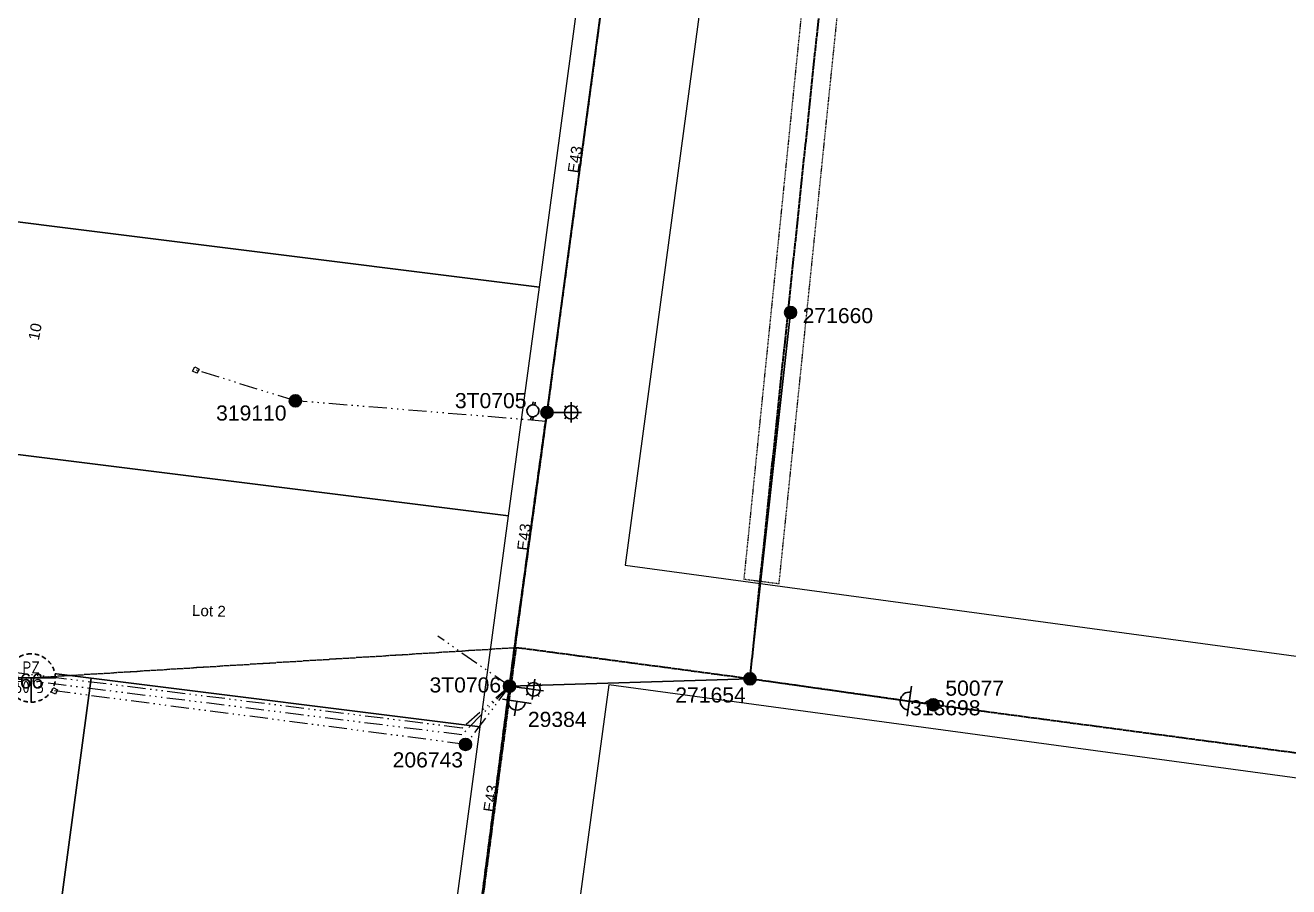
# Model space of a CAD drawing. Header units: metres. Extents: x 264899 to 270320, y 6185871 to 6191197.
# Drawn here: x 267871.7 to 268080.8, y 6187438.9 to 6187581.4 of the extents above; entities that cross this region are included whole.
import ezdxf
from ezdxf.enums import TextEntityAlignment as Align

# ---------------------------------------------------------------- set-up
doc = ezdxf.new("R2010")
doc.units = ezdxf.units.M
for name, pattern in [('Cable Exist OH', [1, 1, 0]), ('Dash', [5, 3, -2]), ('DASHED', [19.05, 12.7, -6.35]), ('HIDDEN2', [0.1875, 0.125, -0.0625]), ('PHANTOMX2', [6.6, 3, -0.75, 0.2, -0.75, 0.2, -0.75, 0.2, -0.75])]:
    doc.linetypes.add(name, pattern=pattern)
doc.layers.get('0').update_dxf_attribs({"color": 6})
for name, color, linetype, lineweight in [('_User_HV_Exist', 1, 'Continuous', 35), ('_User_LV_Exist', 5, 'Continuous', 35), ('Cadastre Land Parcels_SP_EXT', 118, 'Continuous', 15), ('Cadastre Other Property_SP_EXT', 138, 'DASHED', 15), ('Mains_HV_EXT', 13, 'Continuous', 25), ('Mains_LV_EXT', 163, 'Continuous', 25), ('Mains_SL_EXT', 131, 'Continuous', 25), ('Services_SP_EXT', 42, 'PHANTOMX2', 20)]:
    doc.layers.add(name, color=color, linetype=linetype, lineweight=lineweight)
for name, color, linetype in [('Equip_SL_EXT', 7, 'Continuous'), ('Equip_SP_HV_EXT', 7, 'Continuous'), ('Equip_SP_LV_EXT', 7, 'Continuous'), ('Equip_SP_SL_EXT', 7, 'Continuous'), ('OH_Details_SP_MISC', 7, 'Continuous'), ('SupportsOH_SP_TR_HV_LV_SL_EXT', 7, 'Continuous')]:
    doc.layers.add(name, color=color, linetype=linetype)
doc.layers.get('0').freeze()
doc.styles.add('IESYMBOL1', font='isocp.shx')
doc.styles.add('POLE_LABEL', font='arial.ttf', dxfattribs={"height": 2})
doc.styles.add('SL_LABEL', font='arial.ttf', dxfattribs={"height": 2})
doc.styles.add('SLCP_LABEL', font='arial.ttf', dxfattribs={"height": 2})
doc.styles.get("Standard").update_dxf_attribs({"font": 'arial.ttf'})

# ---------------------------------------------------------------- blocks, each defined once
blk = doc.blocks.new('LV_OH_LINKS_OPEN_EXT')
for p, q in [((-0.17, 4.97), (-0.17, 5.46)), ((0.17, 4.97), (0.17, 5.46)), ((-0.17, 3), (-0.17, 2.5)), ((0.17, 3), (0.17, 2.5))]:
    blk.add_line(p, q)
blk.add_lwpolyline([(0, 2.99, 1), (0, 4.98, 1)], format="xyb", close=True)
at = {"flags": 9}
for tag, p in [('ACTUAL_STATUS', (0, 0)), ('CONSTRUCTED_VOLTAGE', (0, -0.2)), ('OPERATING_VOLTAGE', (0, -0.6)), ('ORIENTATION', (0, -0.8)), ('OWNED_BY', (0, -1)), ('STATE', (0, -1.2)), ('SWITCH_TYPE', (0, -1.4)), ('NO_PHASES', (0, -0.4)), ('USAGE', (0, -1.6)), ('LEGEND', (0, -1.8)), ('NOTES', (0, -2))]:
    blk.add_attdef(tag, text='', height=0.2, dxfattribs=at).set_placement(p, align=Align.MIDDLE_LEFT)
at = {"flags": 1}
blk.add_attdef('Z', (0, 0), '', height=0.2, dxfattribs=at)
blk = doc.blocks.new('*U227')
at = {"flags": 9}
for tag, p in [('LRATECODE', (-7.4, 0)), ('LOUTREACHVOCAB', (-7.2, 0)), ('LOUTREACH', (-7, 0)), ('LANTNUMBER', (-6.6, 0)), ('LNEW', (-6.4, 0)), ('LMASTVOCAB', (-6.2, 0)), ('LMAST', (-6, 0)), ('LLAMPVOCAB', (-5.8, 0)), ('LLAMP', (-5.6, 0)), ('LEXIST', (-5.4, 0)), ('LCHARGE3PERCENT', (-5.2, 0)), ('LCHARGE3', (-5, 0)), ('LCHARGE2PERCENT', (-4.8, 0)), ('LCHARGE2', (-4.6, 0)), ('LCHARGE1PERCENT', (-4.4, 0)), ('LCHARGE1', (-4.2, 0)), ('LCATEGORY', (-4, 0)), ('LBRACKETVOCAB', (-3.8, 0)), ('LBRACKET', (-3.6, 0)), ('LKINGHEIGHT', (-3.4, 0)), ('CREPLACE', (-3.2, 0)), ('CREMOVE', (-3, 0)), ('CNUMBER', (-2.8, 0)), ('CNEW', (-2.6, 0)), ('CEXIST', (-2.4, 0)), ('USAGE', (-2.2, 0)), ('STATE', (-2, 0)), ('OWNED_BY', (-1.8, 0)), ('ORIENTATION', (-1.6, 0)), ('OPERATING_VOLTAGE', (-1.4, 0)), ('NO_PHASES', (-1.2, 0)), ('LANTERN_TYPE', (-1, 0)), ('LANTERN_PURPOSE', (-0.8, 0)), ('CONTROL_TYPE', (-0.6, 0)), ('CONSTRUCTED_VOLTAGE', (-0.4, 0))]:
    blk.add_attdef(tag, text='', height=0.001, rotation=270, dxfattribs=at).set_placement(p, align=Align.MIDDLE_LEFT)
at = {"style": 'SL_LABEL', "flags": 9}
blk.add_attdef('STREET_CODE', text='', height=0.001, rotation=270, dxfattribs=at).set_placement((0, 0), align=Align.MIDDLE_LEFT)
at = {"flags": 1}
blk.add_attdef('Z', (0, 0), '', height=0.001, rotation=270, dxfattribs=at)
at = {"width": 0.9}
blk.add_attdef('LNUMBER', text='', height=1, rotation=352.4616, dxfattribs=at).set_placement((6.81, -1.91), align=Align.MIDDLE_LEFT)
at = {"flags": 9}
for tag, p in [('LREMOVE', (0, -7.6)), ('LREPLACE', (0, -7.8)), ('LTYPE', (0, -8)), ('LTYPEVOCAB', (0, -8.2)), ('LEGEND', (0, -8.4)), ('SUBURB', (0, -8.6)), ('STREETNAME', (0, -8.8)), ('LOCATION', (0, -9)), ('NOTES', (0, -9.2)), ('MAINTAINED_BY', (0, -9.86))]:
    blk.add_attdef(tag, text='', height=0.001, dxfattribs=at).set_placement(p, align=Align.MIDDLE_LEFT)
blk.add_attdef('OPERATED_BY', (0, -9.61), '', height=0.001, dxfattribs=at)
blk.add_wipeout([(5.64, -0.75), (4.88, -1.72), (3.74, -2.2), (2.77, -1.44), (2.29, -0.3), (3.05, 0.67), (4.19, 1.15), (5.16, 0.39)])
for p, q in [((0, 0), (3.97, -0.52)), ((3.05, 0.67), (3.28, 0.37)), ((4.19, 1.15), (3.97, -0.52)), ((5.16, 0.39), (4.86, 0.16)), ((2.77, -1.44), (3.07, -1.21)), ((3.97, -0.52), (3.74, -2.2)), ((3.97, -0.52), (5.64, -0.75)), ((4.88, -1.72), (4.65, -1.42))]:
    blk.add_line(p, q)
blk.add_circle((3.97, -0.52), 1.12)
blk = doc.blocks.new('SL_LANTERN_EXT')
at = {"flags": 9}
for tag, p in [('LRATECODE', (-7.4, 0)), ('LOUTREACHVOCAB', (-7.2, 0)), ('LOUTREACH', (-7, 0)), ('LANTNUMBER', (-6.6, 0)), ('LNEW', (-6.4, 0)), ('LMASTVOCAB', (-6.2, 0)), ('LMAST', (-6, 0)), ('LLAMPVOCAB', (-5.8, 0)), ('LLAMP', (-5.6, 0)), ('LEXIST', (-5.4, 0)), ('LCHARGE3PERCENT', (-5.2, 0)), ('LCHARGE3', (-5, 0)), ('LCHARGE2PERCENT', (-4.8, 0)), ('LCHARGE2', (-4.6, 0)), ('LCHARGE1PERCENT', (-4.4, 0)), ('LCHARGE1', (-4.2, 0)), ('LCATEGORY', (-4, 0)), ('LBRACKETVOCAB', (-3.8, 0)), ('LBRACKET', (-3.6, 0)), ('LKINGHEIGHT', (-3.4, 0)), ('CREPLACE', (-3.2, 0)), ('CREMOVE', (-3, 0)), ('CNUMBER', (-2.8, 0)), ('CNEW', (-2.6, 0)), ('CEXIST', (-2.4, 0)), ('USAGE', (-2.2, 0)), ('STATE', (-2, 0)), ('OWNED_BY', (-1.8, 0)), ('ORIENTATION', (-1.6, 0)), ('OPERATING_VOLTAGE', (-1.4, 0)), ('NO_PHASES', (-1.2, 0)), ('LANTERN_TYPE', (-1, 0)), ('LANTERN_PURPOSE', (-0.8, 0)), ('CONTROL_TYPE', (-0.6, 0)), ('CONSTRUCTED_VOLTAGE', (-0.4, 0))]:
    blk.add_attdef(tag, text='', height=0.001, rotation=270, dxfattribs=at).set_placement(p, align=Align.MIDDLE_LEFT)
at = {"style": 'SL_LABEL', "flags": 9}
blk.add_attdef('STREET_CODE', text='', height=0.001, rotation=270, dxfattribs=at).set_placement((0, 0), align=Align.MIDDLE_LEFT)
at = {"flags": 1}
blk.add_attdef('Z', (0, 0), '', height=0.001, rotation=270, dxfattribs=at)
at = {"width": 0.9}
blk.add_attdef('LNUMBER', text='', height=1, dxfattribs=at).set_placement((7, -1), align=Align.MIDDLE_LEFT)
at = {"flags": 9}
for tag, p in [('LREMOVE', (0, -7.6)), ('LREPLACE', (0, -7.8)), ('LTYPE', (0, -8)), ('LTYPEVOCAB', (0, -8.2)), ('LEGEND', (0, -8.4)), ('SUBURB', (0, -8.6)), ('STREETNAME', (0, -8.8)), ('LOCATION', (0, -9)), ('NOTES', (0, -9.2)), ('MAINTAINED_BY', (0, -9.86))]:
    blk.add_attdef(tag, text='', height=0.001, dxfattribs=at).set_placement(p, align=Align.MIDDLE_LEFT)
blk.add_attdef('OPERATED_BY', (0, -9.61), '', height=0.001, dxfattribs=at)
blk.add_wipeout([(5.69, 0), (5.06, -1.06), (4, -1.69), (2.94, -1.06), (2.31, 0), (2.94, 1.06), (4, 1.69), (5.06, 1.06)])
for p, q in [((0, 0), (4, 0)), ((2.94, 1.06), (3.2, 0.8)), ((4, 1.69), (4, 0)), ((5.06, 1.06), (4.8, 0.8)), ((2.94, -1.06), (3.2, -0.8)), ((4, 0), (5.69, 0)), ((4, 0), (4, -1.69)), ((5.06, -1.06), (4.8, -0.8))]:
    blk.add_line(p, q)
blk.add_circle((4, 0), 1.12)
blk = doc.blocks.new('CCP_EXT')
at = {"flags": 9}
for tag, p in [('STATE', (0, -1.8)), ('NOTES', (0, -2))]:
    blk.add_attdef(tag, text='', height=0.2, dxfattribs=at).set_placement(p, align=Align.MIDDLE_LEFT)
blk.add_wipeout([(0, 0.57), (0.57, 0), (0, -0.57), (-0.57, 0)])
blk.add_lwpolyline([(-0.57, 0), (0, 0.57), (0.57, 0), (0, -0.57), (-0.57, 0)])
at = {"flags": 1}
blk.add_attdef('Z', (0, 0), '', height=0.2, dxfattribs=at)
at = {"flags": 9}
for tag, p in [('CCP_TYPE', (0, 0)), ('CONSTRUCTED_VOLTAGE', (0, -0.2)), ('OPERATING_VOLTAGE', (0, -0.6)), ('ORIENTATION', (0, -0.8)), ('OWNED_BY', (0, -1)), ('NO_PHASES', (0, -0.4)), ('USAGE', (0, -1.2)), ('LEGEND', (0, -1.4)), ('LIFE_SUPPORT', (0, -1.6))]:
    blk.add_attdef(tag, text='', height=0.2, dxfattribs=at).set_placement(p, align=Align.MIDDLE_LEFT)
blk = doc.blocks.new('POLE_EXT')
blk.add_hatch(color=256).paths.add_polyline_path([(-1, 0, 1), (1, 0, 1)])
blk.add_lwpolyline([(-1, 0, 1), (1, 0, 1)], format="xyb", close=True)
at = {"flags": 8}
blk.add_attdef('pNumber', text='', height=2, dxfattribs=at).set_placement((2.5, 2.5), align=Align.MIDDLE_CENTER)
at = {"style": 'POLE_LABEL', "flags": 9}
for tag, p in [('STRUCTURE_PLANT_NUMBER', (1.35, 0.03)), ('STREET_CODE', (1.35, -0.2))]:
    blk.add_attdef(tag, text='', height=0.2, dxfattribs=at).set_placement(p, align=Align.MIDDLE_LEFT)
at = {"flags": 9}
for tag, p in [('OWNED_BY', (1.35, -0.4)), ('SPECIAL_USE', (1.35, -0.8)), ('STATE', (1.35, -1)), ('cLV', (1.35, -1.4)), ('hDepth', (1.35, -1.6)), ('hDia', (1.35, -1.8)), ('cHV', (1.35, -2)), ('PARENT', (1.35, -0.6)), ('USAGE', (1.35, -1.2)), ('cLinedev', (1.35, -3.4)), ('pExisting', (1.35, -3.8)), ('LBRACKET', (1.35, -2.2)), ('LExisting', (1.35, -2.4)), ('LANTNUMBER', (1.35, -2.6)), ('LOther', (1.35, -2.8)), ('LRemove', (1.35, -3)), ('LEGEND', (1.35, -3.2)), ('LOCATION', (1.35, -3.6)), ('PFNUMBER', (1.35, -4)), ('NEWPFNUMBER', (1.35, -4.2)), ('pFooting', (1.35, -4.4)), ('pNew', (1.35, -4.6)), ('pRelocate', (1.35, -5)), ('pRemove', (1.35, -5.2)), ('pReplace', (1.35, -5.4)), ('pStay', (1.35, -5.6)), ('pType', (1.35, -5.8)), ('cspan', (1.35, -6)), ('STREETNAME', (1.35, -6.2)), ('SUBURB', (1.35, -6.4)), ('OPERATED_BY', (1.36, -7.01)), ('NOTES', (1.35, -6.6)), ('MAINTAINED_BY', (1.36, -6.81))]:
    blk.add_attdef(tag, text='', height=0.2, dxfattribs=at).set_placement(p, align=Align.MIDDLE_LEFT)
at = {"flags": 1}
blk.add_attdef('Z', (1.35, -7.33), '', height=0.2, dxfattribs=at)
blk = doc.blocks.new('*U230')
blk.add_hatch(color=256).paths.add_polyline_path([(-1, 0, 1), (1, 0, 1)])
blk.add_lwpolyline([(-1, 0, 1), (1, 0, 1)], format="xyb", close=True)
at = {"flags": 8}
blk.add_attdef('pNumber', text='', height=2, dxfattribs=at).set_placement((3.31, 8.86), align=Align.MIDDLE_CENTER)
at = {"style": 'POLE_LABEL', "flags": 9}
for tag, p in [('STRUCTURE_PLANT_NUMBER', (2.17, 6.39)), ('STREET_CODE', (2.17, 6.16))]:
    blk.add_attdef(tag, text='', height=0.2, dxfattribs=at).set_placement(p, align=Align.MIDDLE_LEFT)
at = {"flags": 9}
for tag, p in [('OWNED_BY', (2.17, 5.96)), ('SPECIAL_USE', (2.17, 5.56)), ('STATE', (2.17, 5.36)), ('cLV', (2.17, 4.96)), ('cHV', (2.17, 4.36)), ('PARENT', (2.17, 5.76)), ('USAGE', (2.17, 5.16)), ('hDepth', (2.17, 4.76)), ('hDia', (2.17, 4.56)), ('LBRACKET', (2.17, 4.16)), ('cLinedev', (2.17, 2.96)), ('LExisting', (2.17, 3.96)), ('LANTNUMBER', (2.17, 3.76)), ('LOther', (2.17, 3.56)), ('LRemove', (2.17, 3.36)), ('LEGEND', (2.17, 3.16)), ('LOCATION', (2.17, 2.76)), ('pExisting', (2.17, 2.56)), ('PFNUMBER', (2.17, 2.36)), ('NEWPFNUMBER', (2.17, 2.16)), ('cspan', (2.17, 0.36)), ('STREETNAME', (2.17, 0.16)), ('SUBURB', (2.17, -0.04)), ('pFooting', (2.17, 1.96)), ('pNew', (2.17, 1.76)), ('pRelocate', (2.17, 1.36)), ('pRemove', (2.17, 1.16)), ('pReplace', (2.17, 0.96)), ('pStay', (2.17, 0.76)), ('pType', (2.17, 0.56)), ('OPERATED_BY', (2.17, -0.65)), ('NOTES', (2.17, -0.24)), ('MAINTAINED_BY', (2.17, -0.45))]:
    blk.add_attdef(tag, text='', height=0.2, dxfattribs=at).set_placement(p, align=Align.MIDDLE_LEFT)
at = {"flags": 1}
blk.add_attdef('Z', (2.17, -0.97), '', height=0.2, dxfattribs=at)
blk = doc.blocks.new('*U229')
blk.add_hatch(color=256).paths.add_polyline_path([(-1, 0, 1), (1, 0, 1)])
blk.add_lwpolyline([(-1, 0, 1), (1, 0, 1)], format="xyb", close=True)
at = {"flags": 8}
blk.add_attdef('pNumber', text='', height=2, dxfattribs=at).set_placement((-17.5, -7.33), align=Align.MIDDLE_CENTER)
at = {"style": 'POLE_LABEL', "flags": 9}
for tag, p in [('STRUCTURE_PLANT_NUMBER', (-18.65, -9.8)), ('STREET_CODE', (-18.65, -10.03))]:
    blk.add_attdef(tag, text='', height=0.2, dxfattribs=at).set_placement(p, align=Align.MIDDLE_LEFT)
at = {"flags": 9}
for tag, p in [('OWNED_BY', (-18.65, -10.23)), ('PARENT', (-18.65, -10.43)), ('SPECIAL_USE', (-18.65, -10.63)), ('STATE', (-18.65, -10.83)), ('cLV', (-18.65, -11.23)), ('hDepth', (-18.65, -11.43)), ('hDia', (-18.65, -11.63)), ('cHV', (-18.65, -11.83)), ('USAGE', (-18.65, -11.03)), ('LBRACKET', (-18.65, -12.03)), ('LExisting', (-18.65, -12.23)), ('LANTNUMBER', (-18.65, -12.43)), ('LOther', (-18.65, -12.63)), ('cLinedev', (-18.65, -13.23)), ('pExisting', (-18.65, -13.63)), ('pFooting', (-18.65, -14.23)), ('pNew', (-18.65, -14.43)), ('LRemove', (-18.65, -12.83)), ('LEGEND', (-18.65, -13.03)), ('LOCATION', (-18.65, -13.43)), ('PFNUMBER', (-18.65, -13.83)), ('NEWPFNUMBER', (-18.65, -14.03)), ('pRelocate', (-18.65, -14.83)), ('pRemove', (-18.65, -15.03)), ('pReplace', (-18.65, -15.23)), ('pStay', (-18.65, -15.43)), ('pType', (-18.65, -15.63)), ('cspan', (-18.65, -15.83)), ('STREETNAME', (-18.65, -16.03)), ('SUBURB', (-18.65, -16.23)), ('NOTES', (-18.65, -16.43)), ('MAINTAINED_BY', (-18.65, -16.64)), ('OPERATED_BY', (-18.65, -16.84))]:
    blk.add_attdef(tag, text='', height=0.2, dxfattribs=at).set_placement(p, align=Align.MIDDLE_LEFT)
at = {"flags": 1}
blk.add_attdef('Z', (-18.65, -17.16), '', height=0.2, dxfattribs=at)
blk = doc.blocks.new('*U232')
blk.add_hatch(color=256).paths.add_polyline_path([(-1, 0, 1), (1, 0, 1)])
blk.add_lwpolyline([(-1, 0, 1), (1, 0, 1)], format="xyb", close=True)
at = {"flags": 8}
blk.add_attdef('pNumber', text='', height=2, dxfattribs=at).set_placement((1.34, -8.54), align=Align.MIDDLE_CENTER)
at = {"style": 'POLE_LABEL', "flags": 9}
for tag, p in [('STRUCTURE_PLANT_NUMBER', (0.19, -11.01)), ('STREET_CODE', (0.19, -11.24))]:
    blk.add_attdef(tag, text='', height=0.2, dxfattribs=at).set_placement(p, align=Align.MIDDLE_LEFT)
at = {"flags": 9}
for tag, p in [('OWNED_BY', (0.19, -11.44)), ('SPECIAL_USE', (0.19, -11.84)), ('STATE', (0.19, -12.04)), ('USAGE', (0.19, -12.24)), ('cLV', (0.19, -12.44)), ('hDepth', (0.19, -12.64)), ('PARENT', (0.19, -11.64)), ('hDia', (0.19, -12.84)), ('cHV', (0.19, -13.04)), ('cLinedev', (0.19, -14.44)), ('LBRACKET', (0.19, -13.24)), ('LExisting', (0.19, -13.44)), ('LANTNUMBER', (0.19, -13.64)), ('LOther', (0.19, -13.84)), ('LRemove', (0.19, -14.04)), ('LEGEND', (0.19, -14.24)), ('LOCATION', (0.19, -14.64)), ('pExisting', (0.19, -14.84)), ('pFooting', (0.19, -15.44)), ('pNew', (0.19, -15.64)), ('pRelocate', (0.19, -16.04)), ('pRemove', (0.19, -16.24)), ('pReplace', (0.19, -16.44)), ('pStay', (0.19, -16.64)), ('PFNUMBER', (0.19, -15.04)), ('NEWPFNUMBER', (0.19, -15.24)), ('pType', (0.19, -16.84)), ('cspan', (0.19, -17.04)), ('STREETNAME', (0.19, -17.24)), ('SUBURB', (0.19, -17.44)), ('OPERATED_BY', (0.19, -18.05)), ('NOTES', (0.19, -17.64)), ('MAINTAINED_BY', (0.19, -17.85))]:
    blk.add_attdef(tag, text='', height=0.2, dxfattribs=at).set_placement(p, align=Align.MIDDLE_LEFT)
at = {"flags": 1}
blk.add_attdef('Z', (0.19, -18.37), '', height=0.2, dxfattribs=at)
blk = doc.blocks.new('HV_USL_CLOSED_EXT')
at = {"layer": 'Equip_SP_HV_EXT'}
blk.add_line((4, 2.5), (4, -2.5), dxfattribs=at)
blk.add_arc((4, 0), 1.5, 270, 90, dxfattribs=at)
at = {"layer": 'Equip_SP_HV_EXT', "width": 0.9, "flags": 8}
blk.add_attdef('ASSET_NUM', text='', height=2, rotation=270, dxfattribs=at).set_placement((9.5, 0), align=Align.MIDDLE_CENTER)
at = {"layer": 'Equip_SP_HV_EXT'}
for tag, flags, p in [('ACTUAL_STATUS', 9, (0, 1.55)), ('STREET_CODE', 9, (0, 1.75)), ('CONSTRUCTED_VOLTAGE', 9, (0, 1.35)), ('NO_PHASES', 9, (0, 1.15)), ('OPERATING_VOLTAGE', 9, (0, 0.95)), ('ORIENTATION', 9, (0, 0.75)), ('OWNED_BY', 9, (0, 0.55)), ('OPERATED_BY', 9, (0, 0.35)), ('MAINTAINED_BY', 9, (0, 0.15)), ('STATE', 9, (0, -0.05)), ('Z', 1, (0, -1.85)), ('SWITCH_TYPE', 9, (0, -0.25)), ('USAGE', 9, (0, -0.45)), ('LEGEND', 9, (0, -0.65)), ('LOCATION', 9, (0, -0.85)), ('STREETNAME', 9, (0, -1.05)), ('SUBURB', 9, (0, -1.25)), ('NOTES', 9, (0, -1.45)), ('LABEL_ALIGNMENT', 9, (0, -1.65))]:
    blk.add_attdef(tag, text='', height=0.1, dxfattribs=dict(at, flags=flags)).set_placement(p, align=Align.MIDDLE_LEFT)
blk = doc.blocks.new('*U231')
for p, q in [((-0.52, 11.19), (-0.52, 8.79)), ((1.88, 8.79), (-2.92, 8.79))]:
    blk.add_line(p, q)
blk.add_lwpolyline([(0.92, 8.79, 1), (-1.96, 8.79)], format="xyb")
for tag, height, flags, p in [('ASSET_NUM', 2.5, 8, (2, 2)), ('STREET_CODE', 0.2, 9, (1.5, 0)), ('ACTUAL_STATUS', 0.2, 9, (1.5, -0.2)), ('CONSTRUCTED_VOLTAGE', 0.2, 9, (1.5, -0.4)), ('OPERATING_VOLTAGE', 0.2, 9, (1.5, -0.8)), ('ORIENTATION', 0.2, 9, (1.5, -1)), ('OWNED_BY', 0.2, 9, (1.5, -1.2)), ('OPERATED_BY', 0.2, 9, (1.5, -1.4)), ('STATE', 0.2, 9, (1.5, -1.8)), ('SWITCH_TYPE', 0.2, 9, (1.5, -2)), ('NO_PHASES', 0.2, 9, (1.5, -0.6)), ('MAINTAINED_BY', 0.2, 9, (1.5, -1.6)), ('STREETNAME', 0.2, 9, (1.5, -2.8)), ('SUBURB', 0.2, 9, (1.5, -3)), ('Z', 0.2, 1, (1.5, -3.6)), ('USAGE', 0.2, 9, (1.5, -2.2)), ('LEGEND', 0.2, 9, (1.5, -2.4)), ('LOCATION', 0.2, 9, (1.5, -2.6)), ('NOTES', 0.2, 9, (1.5, -3.2)), ('LABEL_ALIGNMENT', 0.2, 9, (1.5, -3.4))]:
    blk.add_attdef(tag, text='', height=height, dxfattribs=dict(flags=flags)).set_placement(p, align=Align.MIDDLE_LEFT)
blk = doc.blocks.new('SLCP_ZELL_EXT')
at = {"flags": 8}
blk.add_attdef('ASSET_NUM', text='', height=2, dxfattribs=at).set_placement((0, 6), align=Align.MIDDLE_CENTER)
for tag, flags, p in [('CONSTRUCTED_VOLTAGE', 9, (0.25, -0.5)), ('CONTROL_TYPE', 9, (0.25, -0.7)), ('OPERATING_VOLTAGE', 9, (0.25, -1.1)), ('ORIENTATION', 9, (0.25, -1.3)), ('OWNED_BY', 9, (0.25, -1.5)), ('OPERATED_BY', 9, (0.25, -1.7)), ('NO_PHASES', 9, (0.25, -0.9)), ('MAINTAINED_BY', 9, (0.25, -1.9)), ('USAGE', 9, (0.25, -2.1)), ('AMP_RATING', 9, (0.25, -3.3)), ('STATE', 9, (0.25, -2.7)), ('STREETNAME', 9, (0.25, -2.9)), ('SUBURB', 9, (0.25, -3.1)), ('Z', 1, (0.25, -3.5)), ('LOCATION', 9, (0.25, -2.3)), ('NOTES', 9, (0.25, -2.5))]:
    blk.add_attdef(tag, text='', height=0.2, dxfattribs=dict(flags=flags)).set_placement(p, align=Align.MIDDLE_LEFT)
blk.add_wipeout([(-0.05, 4), (-0.15, 4), (-0.25, 3.99), (-0.34, 3.99), (-0.44, 3.98), (-0.54, 3.96), (-0.64, 3.95), (-0.73, 3.93), (-0.83, 3.91), (-0.92, 3.89), (-1.02, 3.87), (-1.11, 3.84), (-1.21, 3.81), (-1.3, 3.78), (-1.39, 3.75), (-1.49, 3.71), (-1.58, 3.68), (-1.67, 3.64), (-1.75, 3.59), (-1.84, 3.55), (-1.93, 3.5), (-2.01, 3.46), (-2.1, 3.41), (-2.18, 3.35), (-2.26, 3.3), (-2.34, 3.24), (-2.42, 3.18), (-2.5, 3.12), (-2.58, 3.06), (-2.65, 3), (-2.72, 2.93), (-2.79, 2.86), (-2.86, 2.79), (-2.93, 2.72), (-3, 2.65), (-3.06, 2.58), (-3.12, 2.5), (-3.18, 2.42), (-3.24, 2.34), (-3.3, 2.26), (-3.35, 2.18), (-3.41, 2.1), (-3.46, 2.01), (-3.5, 1.93), (-3.55, 1.84), (-3.59, 1.75), (-3.64, 1.67), (-3.68, 1.58), (-3.71, 1.49), (-3.75, 1.39), (-3.78, 1.3), (-3.81, 1.21), (-3.84, 1.11), (-3.87, 1.02), (-3.89, 0.92), (-3.91, 0.83), (-3.93, 0.73), (-3.95, 0.64), (-3.96, 0.54), (-3.98, 0.44), (-3.99, 0.34), (-3.99, 0.25), (-4, 0.15), (-4, 0.05), (-4, -0.05), (-4, -0.15), (-3.99, -0.25), (-3.99, -0.34), (-3.98, -0.44), (-3.96, -0.54), (-3.95, -0.64), (-3.93, -0.73), (-3.91, -0.83), (-3.89, -0.92), (-3.87, -1.02), (-3.84, -1.11), (-3.81, -1.21), (-3.78, -1.3), (-3.75, -1.39), (-3.71, -1.49), (-3.68, -1.58), (-3.64, -1.67), (-3.59, -1.75), (-3.55, -1.84), (-3.5, -1.93), (-3.46, -2.01), (-3.41, -2.1), (-3.35, -2.18), (-3.3, -2.26), (-3.24, -2.34), (-3.18, -2.42), (-3.12, -2.5), (-3.06, -2.58), (-3, -2.65), (-2.93, -2.72), (-2.86, -2.79), (-2.79, -2.86), (-2.72, -2.93), (-2.65, -3), (-2.58, -3.06), (-2.5, -3.12), (-2.42, -3.18), (-2.34, -3.24), (-2.26, -3.3), (-2.18, -3.35), (-2.1, -3.41), (-2.01, -3.46), (-1.93, -3.5), (-1.84, -3.55), (-1.75, -3.59), (-1.67, -3.64), (-1.58, -3.68), (-1.49, -3.71), (-1.39, -3.75), (-1.3, -3.78), (-1.21, -3.81), (-1.11, -3.84), (-1.02, -3.87), (-0.92, -3.89), (-0.83, -3.91), (-0.73, -3.93), (-0.64, -3.95), (-0.54, -3.96), (-0.44, -3.98), (-0.34, -3.99), (-0.25, -3.99), (-0.15, -4), (-0.05, -4), (0.05, -4), (0.15, -4), (0.25, -3.99), (0.34, -3.99), (0.44, -3.98), (0.54, -3.96), (0.64, -3.95), (0.73, -3.93), (0.83, -3.91), (0.92, -3.89), (1.02, -3.87), (1.11, -3.84), (1.21, -3.81), (1.3, -3.78), (1.39, -3.75), (1.49, -3.71), (1.58, -3.68), (1.67, -3.64), (1.75, -3.59), (1.84, -3.55), (1.93, -3.5), (2.01, -3.46), (2.1, -3.41), (2.18, -3.35), (2.26, -3.3), (2.34, -3.24), (2.42, -3.18), (2.5, -3.12), (2.58, -3.06), (2.65, -3), (2.72, -2.93), (2.79, -2.86), (2.86, -2.79), (2.93, -2.72), (3, -2.65), (3.06, -2.58), (3.12, -2.5), (3.18, -2.42), (3.24, -2.34), (3.3, -2.26), (3.35, -2.18), (3.41, -2.1), (3.46, -2.01), (3.5, -1.93), (3.55, -1.84), (3.59, -1.75), (3.64, -1.67), (3.68, -1.58), (3.71, -1.49), (3.75, -1.39), (3.78, -1.3), (3.81, -1.21), (3.84, -1.11), (3.87, -1.02), (3.89, -0.92), (3.91, -0.83), (3.93, -0.73), (3.95, -0.64), (3.96, -0.54), (3.98, -0.44), (3.99, -0.34), (3.99, -0.25), (4, -0.15), (4, -0.05), (4, 0.05), (4, 0.15), (3.99, 0.25), (3.99, 0.34), (3.98, 0.44), (3.96, 0.54), (3.95, 0.64), (3.93, 0.73), (3.91, 0.83), (3.89, 0.92), (3.87, 1.02), (3.84, 1.11), (3.81, 1.21), (3.78, 1.3), (3.75, 1.39), (3.71, 1.49), (3.68, 1.58), (3.64, 1.67), (3.59, 1.75), (3.55, 1.84), (3.5, 1.93), (3.46, 2.01), (3.41, 2.1), (3.35, 2.18), (3.3, 2.26), (3.24, 2.34), (3.18, 2.42), (3.12, 2.5), (3.06, 2.58), (3, 2.65), (2.93, 2.72), (2.86, 2.79), (2.79, 2.86), (2.72, 2.93), (2.65, 3), (2.58, 3.06), (2.5, 3.12), (2.42, 3.18), (2.34, 3.24), (2.26, 3.3), (2.18, 3.35), (2.1, 3.41), (2.01, 3.46), (1.93, 3.5), (1.84, 3.55), (1.75, 3.59), (1.67, 3.64), (1.58, 3.68), (1.49, 3.71), (1.39, 3.75), (1.3, 3.78), (1.21, 3.81), (1.11, 3.84), (1.02, 3.87), (0.92, 3.89), (0.83, 3.91), (0.73, 3.93), (0.64, 3.95), (0.54, 3.96), (0.44, 3.98), (0.34, 3.99), (0.25, 3.99), (0.15, 4), (0.05, 4)])
for p, q in [((-4, 0), (4, 0)), ((0, 0), (0, -4))]:
    blk.add_line(p, q)
at = {"linetype": 'Dash', "ltscale": 0.25, "flags": 128}
blk.add_lwpolyline([(-0.05, 4), (-0.15, 4), (-0.25, 3.99), (-0.34, 3.99), (-0.44, 3.98), (-0.54, 3.96), (-0.64, 3.95), (-0.73, 3.93), (-0.83, 3.91), (-0.92, 3.89), (-1.02, 3.87), (-1.11, 3.84), (-1.21, 3.81), (-1.3, 3.78), (-1.39, 3.75), (-1.49, 3.71), (-1.58, 3.68), (-1.67, 3.64), (-1.75, 3.59), (-1.84, 3.55), (-1.93, 3.5), (-2.01, 3.46), (-2.1, 3.41), (-2.18, 3.35), (-2.26, 3.3), (-2.34, 3.24), (-2.42, 3.18), (-2.5, 3.12), (-2.58, 3.06), (-2.65, 3), (-2.72, 2.93), (-2.79, 2.86), (-2.86, 2.79), (-2.93, 2.72), (-3, 2.65), (-3.06, 2.58), (-3.12, 2.5), (-3.18, 2.42), (-3.24, 2.34), (-3.3, 2.26), (-3.35, 2.18), (-3.41, 2.1), (-3.46, 2.01), (-3.5, 1.93), (-3.55, 1.84), (-3.59, 1.75), (-3.64, 1.67), (-3.68, 1.58), (-3.71, 1.49), (-3.75, 1.39), (-3.78, 1.3), (-3.81, 1.21), (-3.84, 1.11), (-3.87, 1.02), (-3.89, 0.92), (-3.91, 0.83), (-3.93, 0.73), (-3.95, 0.64), (-3.96, 0.54), (-3.98, 0.44), (-3.99, 0.34), (-3.99, 0.25), (-4, 0.15), (-4, 0.05), (-4, -0.05), (-4, -0.15), (-3.99, -0.25), (-3.99, -0.34), (-3.98, -0.44), (-3.96, -0.54), (-3.95, -0.64), (-3.93, -0.73), (-3.91, -0.83), (-3.89, -0.92), (-3.87, -1.02), (-3.84, -1.11), (-3.81, -1.21), (-3.78, -1.3), (-3.75, -1.39), (-3.71, -1.49), (-3.68, -1.58), (-3.64, -1.67), (-3.59, -1.75), (-3.55, -1.84), (-3.5, -1.93), (-3.46, -2.01), (-3.41, -2.1), (-3.35, -2.18), (-3.3, -2.26), (-3.24, -2.34), (-3.18, -2.42), (-3.12, -2.5), (-3.06, -2.58), (-3, -2.65), (-2.93, -2.72), (-2.86, -2.79), (-2.79, -2.86), (-2.72, -2.93), (-2.65, -3), (-2.58, -3.06), (-2.5, -3.12), (-2.42, -3.18), (-2.34, -3.24), (-2.26, -3.3), (-2.18, -3.35), (-2.1, -3.41), (-2.01, -3.46), (-1.93, -3.5), (-1.84, -3.55), (-1.75, -3.59), (-1.67, -3.64), (-1.58, -3.68), (-1.49, -3.71), (-1.39, -3.75), (-1.3, -3.78), (-1.21, -3.81), (-1.11, -3.84), (-1.02, -3.87), (-0.92, -3.89), (-0.83, -3.91), (-0.73, -3.93), (-0.64, -3.95), (-0.54, -3.96), (-0.44, -3.98), (-0.34, -3.99), (-0.25, -3.99), (-0.15, -4), (-0.05, -4), (0.05, -4), (0.15, -4), (0.25, -3.99), (0.34, -3.99), (0.44, -3.98), (0.54, -3.96), (0.64, -3.95), (0.73, -3.93), (0.83, -3.91), (0.92, -3.89), (1.02, -3.87), (1.11, -3.84), (1.21, -3.81), (1.3, -3.78), (1.39, -3.75), (1.49, -3.71), (1.58, -3.68), (1.67, -3.64), (1.75, -3.59), (1.84, -3.55), (1.93, -3.5), (2.01, -3.46), (2.1, -3.41), (2.18, -3.35), (2.26, -3.3), (2.34, -3.24), (2.42, -3.18), (2.5, -3.12), (2.58, -3.06), (2.65, -3), (2.72, -2.93), (2.79, -2.86), (2.86, -2.79), (2.93, -2.72), (3, -2.65), (3.06, -2.58), (3.12, -2.5), (3.18, -2.42), (3.24, -2.34), (3.3, -2.26), (3.35, -2.18), (3.41, -2.1), (3.46, -2.01), (3.5, -1.93), (3.55, -1.84), (3.59, -1.75), (3.64, -1.67), (3.68, -1.58), (3.71, -1.49), (3.75, -1.39), (3.78, -1.3), (3.81, -1.21), (3.84, -1.11), (3.87, -1.02), (3.89, -0.92), (3.91, -0.83), (3.93, -0.73), (3.95, -0.64), (3.96, -0.54), (3.98, -0.44), (3.99, -0.34), (3.99, -0.25), (4, -0.15), (4, -0.05), (4, 0.05), (4, 0.15), (3.99, 0.25), (3.99, 0.34), (3.98, 0.44), (3.96, 0.54), (3.95, 0.64), (3.93, 0.73), (3.91, 0.83), (3.89, 0.92), (3.87, 1.02), (3.84, 1.11), (3.81, 1.21), (3.78, 1.3), (3.75, 1.39), (3.71, 1.49), (3.68, 1.58), (3.64, 1.67), (3.59, 1.75), (3.55, 1.84), (3.5, 1.93), (3.46, 2.01), (3.41, 2.1), (3.35, 2.18), (3.3, 2.26), (3.24, 2.34), (3.18, 2.42), (3.12, 2.5), (3.06, 2.58), (3, 2.65), (2.93, 2.72), (2.86, 2.79), (2.79, 2.86), (2.72, 2.93), (2.65, 3), (2.58, 3.06), (2.5, 3.12), (2.42, 3.18), (2.34, 3.24), (2.26, 3.3), (2.18, 3.35), (2.1, 3.41), (2.01, 3.46), (1.93, 3.5), (1.84, 3.55), (1.75, 3.59), (1.67, 3.64), (1.58, 3.68), (1.49, 3.71), (1.39, 3.75), (1.3, 3.78), (1.21, 3.81), (1.11, 3.84), (1.02, 3.87), (0.92, 3.89), (0.83, 3.91), (0.73, 3.93), (0.64, 3.95), (0.54, 3.96), (0.44, 3.98), (0.34, 3.99), (0.25, 3.99), (0.15, 4), (0.05, 4)], close=True, dxfattribs=at)
at = {"style": 'IESYMBOL1'}
for s, p in [('PZ', (0, 1.75)), ('50', (-1.5, -1.5)), ('3', (1.5, -1.5))]:
    blk.add_text(s, height=2, dxfattribs=at).set_placement(p, align=Align.MIDDLE_CENTER)

msp = doc.modelspace()

# ---------------------------------------------------------------- linework, layer by layer
at = {"layer": '_User_HV_Exist', "linetype": 'Cable Exist OH'}
for points in [[(267991.63, 6187473.26), (268008.84, 6187638.62), (268012.86, 6187697.97)], [(267953.89, 6187478.3), (267952.66, 6187478.41)], [(268021.96, 6187468.98), (267991.63, 6187473.26)], [(268139.38, 6187453.03), (268092.52, 6187459.58), (268021.96, 6187468.98)]]:
    msp.add_lwpolyline(points, dxfattribs=at)
at = {"layer": 'Cadastre Land Parcels_SP_EXT', "linetype": 'Continuous'}
for points in [[(267966.55, 6187610.88), (267691.95, 6187645.2), (267681.62, 6187572.49), (267956.77, 6187538.1), (267966.55, 6187610.88)], [(268161.67, 6187609.55), (268162.08, 6187612.52), (267990.28, 6187635.83), (267970.98, 6187492.1), (268090.57, 6187475.88), (268110.53, 6187473.18), (268229.04, 6187457.1), (268255.97, 6187453.45), (268294.48, 6187448.23), (268304.6, 6187446.86), (268314.59, 6187445.5), (268338.74, 6187442.23), (268329.77, 6187463.72), (268391.12, 6187544.21), (268427.33, 6187593.27), (268431.64, 6187599.49), (268414.58, 6187593.4), (268363.12, 6187595.33), (268361.39, 6187585.48), (268187.85, 6187609.02), (268187.44, 6187606.05), (268161.67, 6187609.55)], [(267956.77, 6187538.1), (267681.62, 6187572.49), (267671.29, 6187499.77), (267785.25, 6187485.53), (267836.53, 6187479.12), (267836.86, 6187514.58), (267951.69, 6187500.23), (267956.77, 6187538.1)], [(267948.32, 6187475.14), (267950.97, 6187494.88), (267951.69, 6187500.23), (267836.86, 6187514.58), (267836.53, 6187479.12), (267882.57, 6187473.36), (267947, 6187465.31), (267948.32, 6187475.14)], [(267882.57, 6187473.36), (267836.53, 6187479.12), (267785.25, 6187485.53), (267780.08, 6187449.24), (267776.3, 6187422.72), (267778.85, 6187419.38), (267873.75, 6187407.51), (267882.57, 6187473.36)], [(267947, 6187465.31), (267882.57, 6187473.36), (267873.75, 6187407.51), (267938.16, 6187399.46), (267947, 6187465.31)], [(268287.9, 6187408.55), (268301.93, 6187426.95), (268207.48, 6187439.77), (268187.55, 6187442.48), (268167.61, 6187445.18), (268107.8, 6187453.3), (268096.13, 6187454.93), (268087.88, 6187456.08), (268028.06, 6187464.19), (267968.25, 6187472.3), (267965.57, 6187452.36), (267962.89, 6187432.42), (267960.22, 6187412.47), (267957.54, 6187392.53), (268077.17, 6187376.33), (268097.09, 6187373.54), (268099.76, 6187393.48), (268159.58, 6187385.35), (268179.51, 6187382.65), (268199.45, 6187379.94), (268259.84, 6187371.73), (268273.87, 6187390.14), (268287.9, 6187408.55)]]:
    msp.add_lwpolyline(points, close=True, dxfattribs=at)
at = {"layer": 'Cadastre Other Property_SP_EXT', "linetype": 'HIDDEN2'}
msp.add_lwpolyline([(267990.61, 6187489.78), (267996.45, 6187489.03), (268011.84, 6187639.16), (268011.79, 6187639.85), (268016.34, 6187696.7), (268016.09, 6187697.47), (268009.65, 6187698.34), (268010.27, 6187696.08), (268005.93, 6187640.29), (267990.61, 6187489.78)], close=True, dxfattribs=at)
at = {"layer": 'Mains_HV_EXT', "linetype": 'Cable Exist OH'}
for points in [[(267991.63, 6187473.26), (268008.84, 6187638.62), (268012.86, 6187697.97)], [(267953.89, 6187478.3), (267952.66, 6187478.41)], [(268021.96, 6187468.98), (267991.63, 6187473.26)], [(268139.38, 6187453.03), (268092.52, 6187459.58), (268021.96, 6187468.98)]]:
    msp.add_lwpolyline(points, dxfattribs=at)
at = {"layer": 'OH_Details_SP_MISC', "color": 7, "linetype": 'Continuous', "flags": 128}
msp.add_lwpolyline([(267991.63, 6187473.26), (267998.35, 6187533.88)], dxfattribs=at)

# ---------------------------------------------------------------- block references
at = {"layer": 'Equip_SP_HV_EXT'}
ref = msp.add_blockref('HV_USL_CLOSED_EXT', (268021.96, 6187468.98), dxfattribs=dict(at, rotation=171.4172262098697))
ref.add_attrib('ASSET_NUM', '50077', dxfattribs={"layer": '0', "height": 2.5}).set_placement((268023.96, 6187469.73), align=Align.BOTTOM_LEFT)
at = {"layer": 'Equip_SP_LV_EXT', "rotation": 172.6924804534817}
msp.add_blockref('LV_OH_LINKS_OPEN_EXT', (267956.21, 6187521.57), dxfattribs=at)
at = {"layer": 'Equip_SP_SL_EXT'}
msp.add_blockref('SL_LANTERN_EXT', (267958.03, 6187517.36), dxfattribs=at)
at = {"layer": 'SupportsOH_SP_TR_HV_LV_SL_EXT'}
ref = msp.add_blockref('POLE_EXT', (267998.35, 6187533.88), dxfattribs=at)
ref.add_attrib('ASSET_NUM', '271660', dxfattribs={"layer": '0', "height": 2.5, "style": 'POLE_LABEL'}).set_placement((268000.35, 6187534.63), align=Align.TOP_LEFT)
ref = msp.add_blockref('*U232', (267916.39, 6187519.28), dxfattribs=at)
ref.add_attrib('ASSET_NUM', '319110', dxfattribs={"layer": '0', "height": 2.5, "style": 'POLE_LABEL'}).set_placement((267909.1, 6187515.26), align=Align.BOTTOM_CENTER)
ref = msp.add_blockref('POLE_EXT', (267991.63, 6187473.26), dxfattribs=at)
ref.add_attrib('ASSET_NUM', '271654', dxfattribs={"layer": '0', "height": 2.5, "style": 'POLE_LABEL'}).set_placement((267990.93, 6187471.85), align=Align.TOP_RIGHT)
ref = msp.add_blockref('POLE_EXT', (268021.96, 6187468.98), dxfattribs=at)
ref.add_attrib('ASSET_NUM', '313698', dxfattribs={"layer": '0', "height": 2.5, "style": 'POLE_LABEL'}).set_placement((268023.96, 6187469.73), align=Align.TOP_CENTER)
ref = msp.add_blockref('*U229', (267944.55, 6187462.42), dxfattribs=at)
ref.add_attrib('ASSET_NUM', '206743', dxfattribs={"layer": '0', "height": 2.5, "style": 'POLE_LABEL'}).set_placement((267944.14, 6187459.86), align=Align.MIDDLE_RIGHT)

# ---------------------------------------------------------------- texts
at = {"layer": 'Cadastre Land Parcels_SP_EXT'}
for s, rotation, p in [('10', 79.0886, (267873.92, 6187529.18)), ('Lot 2', 358.2656, (267899.26, 6187483.7))]:
    msp.add_text(s, height=1.8, rotation=rotation, dxfattribs=at).set_placement(p)
at = {"layer": 'Mains_LV_EXT'}
for rotation, p in [(81.2558, (267963.21, 6187556.87)), (83.4292, (267954.87, 6187494.42)), (81.2788, (267949.25, 6187451.12))]:
    msp.add_text('E43', height=1.8, rotation=rotation, dxfattribs=at).set_placement(p)

# ---------------------------------------------------------------- next in the draw order: linework, layer by layer
at = {"layer": '_User_HV_Exist', "linetype": 'Cable Exist OH'}
msp.add_lwpolyline([(267968.18, 6187592.97), (267958.03, 6187517.36), (267952.66, 6187478.41)], dxfattribs=at)
at = {"layer": '_User_LV_Exist', "linetype": 'Cable Exist OH'}
for points in [[(267968.18, 6187592.97), (267958.03, 6187517.36)], [(267957.83, 6187515.88), (267958.03, 6187517.36)], [(267952.66, 6187478.41), (267957.83, 6187515.88)]]:
    msp.add_lwpolyline(points, dxfattribs=at)
at = {"layer": 'Mains_HV_EXT', "linetype": 'Cable Exist OH'}
msp.add_lwpolyline([(267968.18, 6187592.97), (267958.03, 6187517.36), (267952.66, 6187478.41)], dxfattribs=at)
at = {"layer": 'Mains_LV_EXT', "linetype": 'Cable Exist OH'}
for points in [[(267968.18, 6187592.97), (267958.03, 6187517.36)], [(267957.83, 6187515.88), (267958.03, 6187517.36)], [(267952.66, 6187478.41), (267957.83, 6187515.88)]]:
    msp.add_lwpolyline(points, dxfattribs=at)
at = {"layer": 'Mains_SL_EXT', "linetype": 'Cable Exist OH'}
for points in [[(267968.18, 6187592.97), (267958.03, 6187517.36)], [(267958.03, 6187517.36), (267952.76, 6187478.45)]]:
    msp.add_lwpolyline(points, dxfattribs=at)
at = {"layer": 'Services_SP_EXT'}
msp.add_lwpolyline([(267957.83, 6187515.88), (267916.39, 6187519.28)], dxfattribs=at)

# ---------------------------------------------------------------- next in the draw order: block references
at = {"layer": 'Equip_SP_SL_EXT'}
msp.add_blockref('*U227', (267951.84, 6187472.05), dxfattribs=at)
at = {"layer": 'Services_SP_EXT'}
for p, rotation in [((267899.9, 6187524.37), 197.0661456013081), ((267876.5, 6187471.28), 199.7354195503)]:
    msp.add_blockref('CCP_EXT', p, dxfattribs=dict(at, rotation=rotation))
at = {"layer": 'SupportsOH_SP_TR_HV_LV_SL_EXT'}
ref = msp.add_blockref('POLE_EXT', (267958.03, 6187517.36), dxfattribs=at)
ref.add_attrib('ASSET_NUM', '3T0705', dxfattribs={"layer": '0', "height": 2.5, "style": 'POLE_LABEL'}).set_placement((267954.64, 6187517.31), align=Align.BOTTOM_RIGHT)

# ---------------------------------------------------------------- next in the draw order: linework, layer by layer
at = {"layer": '_User_HV_Exist', "linetype": 'Cable Exist OH'}
for points in [[(267952.66, 6187478.41), (267945.4, 6187422.54)], [(267991.63, 6187473.26), (267953.89, 6187478.3)]]:
    msp.add_lwpolyline(points, dxfattribs=at)
at = {"layer": '_User_LV_Exist', "linetype": 'Cable Exist OH'}
msp.add_lwpolyline([(267945.4, 6187422.54), (267952.66, 6187478.41)], dxfattribs=at)
at = {"layer": 'Mains_HV_EXT', "linetype": 'Cable Exist OH'}
for points in [[(267952.66, 6187478.41), (267945.4, 6187422.54)], [(267991.63, 6187473.26), (267953.89, 6187478.3)]]:
    msp.add_lwpolyline(points, dxfattribs=at)
at = {"layer": 'Mains_LV_EXT', "linetype": 'Cable Exist OH'}
msp.add_lwpolyline([(267945.4, 6187422.54), (267952.66, 6187478.41)], dxfattribs=at)
at = {"layer": 'Mains_SL_EXT', "linetype": 'Cable Exist OH'}
msp.add_lwpolyline([(267935.63, 6187349.21), (267945.51, 6187422.51), (267952.92, 6187478.31)], dxfattribs=at)
at = {"layer": 'OH_Details_SP_MISC', "color": 7, "linetype": 'Continuous', "flags": 128}
msp.add_lwpolyline([(267951.84, 6187472.05), (267958.03, 6187517.36), (267968.18, 6187592.97)], dxfattribs=at)
at = {"layer": 'Services_SP_EXT'}
for points in [[(267916.39, 6187519.28), (267899.9, 6187524.37)], [(267951.84, 6187472.05), (267939.96, 6187480.33)], [(267944.55, 6187462.42), (267876.5, 6187471.28)], [(267951.84, 6187472.05), (267944.55, 6187462.42)]]:
    msp.add_lwpolyline(points, dxfattribs=at)

# ---------------------------------------------------------------- next in the draw order: block references
at = {"layer": 'Equip_SP_HV_EXT'}
ref = msp.add_blockref('*U231', (267953.89, 6187478.3), dxfattribs=dict(at, rotation=170.9636434194865))
ref.add_attrib('ASSET_NUM', '29384', dxfattribs={"layer": '0', "height": 2.5}).set_placement((267959.73, 6187464.56), align=Align.BOTTOM_CENTER)
at = {"layer": 'SupportsOH_SP_TR_HV_LV_SL_EXT'}
ref = msp.add_blockref('*U230', (267951.84, 6187472.05), dxfattribs=at)
ref.add_attrib('ASSET_NUM', '3T0706', dxfattribs={"layer": '0', "height": 2.5, "style": 'POLE_LABEL'}).set_placement((267950.44, 6187472.26), align=Align.MIDDLE_RIGHT)

# ---------------------------------------------------------------- next in the draw order: block references
at = {"layer": 'Equip_SL_EXT'}
ref = msp.add_blockref('SLCP_ZELL_EXT', (267872.66, 6187473.41), dxfattribs=at)
ref.add_attrib('ASSET_NUM', '007366', dxfattribs={"layer": '0', "height": 2.5, "style": 'SLCP_LABEL'}).set_placement((267874.66, 6187474.16), align=Align.TOP_RIGHT)

# ---------------------------------------------------------------- next in the draw order: linework, layer by layer
at = {"layer": 'Mains_SL_EXT', "linetype": 'Cable Exist OH'}
msp.add_lwpolyline([(267872.66, 6187473.41), (267952.66, 6187478.41)], dxfattribs=at)
at = {"layer": 'OH_Details_SP_MISC', "color": 7, "linetype": 'Continuous', "flags": 128}
msp.add_lwpolyline([(267877.62, 6187142.05), (267916.94, 6187209.75), (267925.98, 6187278.6), (267935.45, 6187349.23), (267945.51, 6187422.5), (267951.84, 6187472.05), (267991.63, 6187473.26), (268021.96, 6187468.98)], dxfattribs=at)
at = {"layer": 'Services_SP_EXT'}
for points in [[(267951.84, 6187472.05), (267944.01, 6187465.12), (267767.86, 6187486.94), (267755.09, 6187476.68)], [(267951.84, 6187472.05), (267943.93, 6187464), (267782.07, 6187484.18), (267776.78, 6187445.05)]]:
    msp.add_lwpolyline(points, dxfattribs=at)

doc.saveas('drawing.dxf')
